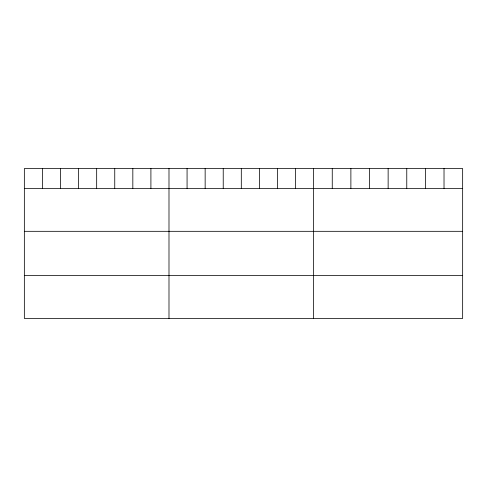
<?xml version="1.0" encoding="UTF-8"?>
<svg xmlns="http://www.w3.org/2000/svg" width="487" height="487" viewBox="0 0 487 487"><rect width="100%" height="100%" fill="white"/><g stroke="black" fill="none" stroke-linecap="round" stroke-linejoin="round"><path stroke-width="0.73" d="M462.65 188.414L462.65 318.437L24.35 318.437L24.35 168.563L462.65 168.563L462.65 188.414L24.35 188.414M24.35 231.319L462.65 231.319M24.35 275.532L462.65 275.532M444.022 168.563L444.022 188.414M425.394 168.563L425.394 188.414M406.767 168.563L406.767 188.414M388.139 168.563L388.139 188.414M369.511 168.563L369.511 188.414M350.883 168.563L350.883 188.414M332.256 168.563L332.256 188.414M313.628 168.563L313.628 318.437M295.548 168.563L295.548 188.414M277.468 168.563L277.468 188.414M259.388 168.563L259.388 188.414M241.308 168.563L241.308 188.414M223.229 168.563L223.229 188.414M205.149 168.563L205.149 188.414M187.069 168.563L187.069 188.414M168.989 168.563L168.989 318.437M150.909 168.563L150.909 188.414M132.829 168.563L132.829 188.414M114.749 168.563L114.749 188.414M96.67 168.563L96.67 188.414M78.59 168.563L78.59 188.414M60.51 168.563L60.51 188.414M42.43 168.563L42.43 188.414"/></g></svg>
